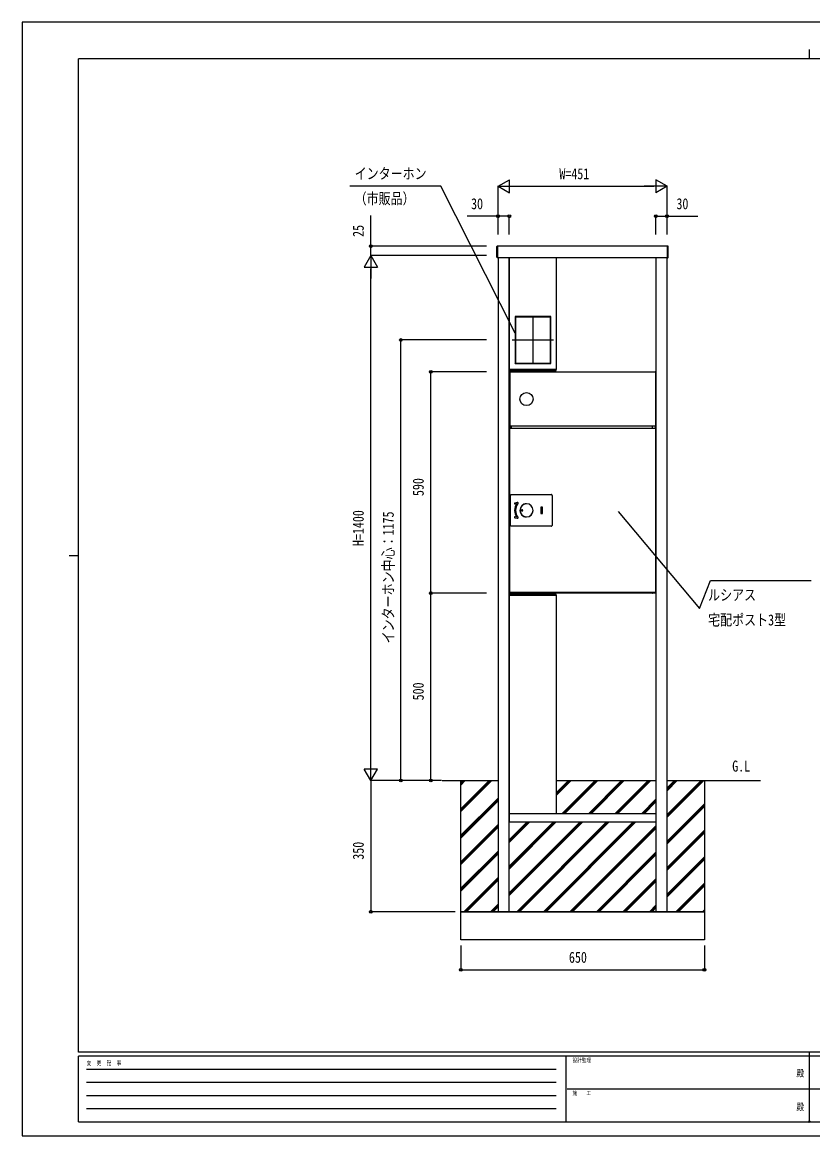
# Model space of a CAD drawing. Units: millimetres, scale not verified. Extents: x -2103 to 2102, y -1485 to 1485.
# Drawn here: x -2103 to 7, y -1485 to 1485 of the extents above; entities that cross this region are included whole.
import ezdxf
from ezdxf.enums import TextEntityAlignment as Align

# ---------------------------------------------------------------- set-up
doc = ezdxf.new("R2010")
doc.units = ezdxf.units.MM
doc.header["$LTSCALE"] = 8
doc.header["$PDMODE"] = 32
doc.header["$PDSIZE"] = 4
for name, color, linetype in [('0-1_USER1', 3, 'Continuous'), ('0-3_YKK_A1', 4, 'Continuous'), ('0-4_YKK_D', 6, 'Continuous'), ('0-5_YKK_ZWAK', 7, 'Continuous')]:
    doc.layers.add(name, color=color, linetype=linetype)
doc.styles.add('ＭＳ ゴシック', font='')
doc.styles.get('ＭＳ ゴシック').set_extended_font_data('MS Gothic')

msp = doc.modelspace()

# ---------------------------------------------------------------- linework, layer by layer
at = {"layer": '0-3_YKK_A1'}
for p, q in [((-836.091, 885.992), (-836.091, 886.937)), ((-836.091, 885.494), (-836.091, 885.992)), ((-836.091, 858.063), (-836.091, 885.494)), ((-834.091, 888), (-835.152, 887.935)), ((-834.091, 888), (-834.091, 887.053)), ((-834.091, 887.053), (-834.091, 885.556)), ((-834.091, 885.556), (-834.091, 857.799)), ((-381.091, 888), (-380.03, 887.935)), ((-381.091, 888), (-381.091, 887.053)), ((-381.091, 887.053), (-381.091, 885.556)), ((-381.091, 885.556), (-381.091, 857.799)), ((-379.091, 885.992), (-379.091, 886.937)), ((-379.091, 885.494), (-379.091, 885.992)), ((-379.091, 858.063), (-379.091, 885.494)), ((-834.091, 857), (-835.152, 857.065)), ((-834.091, 857.799), (-834.091, 857)), ((-802.091, 558.5), (-802.091, 857.5)), ((-678.091, 857.5), (-678.091, 558.5)), ((-382.091, -887.5), (-382.091, 857.5)), ((-381.091, 857.799), (-381.091, 857)), ((-381.091, 857), (-380.03, 857.065)), ((-787.341, 700.11), (-692.841, 700.11)), ((-787.291, 698.91), (-787.291, 575.91)), ((-740.091, 701.41), (-740.091, 573.41)), ((-692.891, 698.91), (-692.891, 575.91)), ((-684.891, 637.41), (-795.291, 637.41)), ((-787.341, 574.71), (-692.841, 574.71)), ((-802.591, 551.7), (-802.591, 552.5)), ((-802.584, 551.7), (-802.591, 551.7)), ((-802.591, 550.9), (-802.591, 551.6)), ((-802.591, 550.9), (-802.591, 539.4)), ((-802.578, 558.288), (-802.509, 557.171)), ((-802.509, 557.171), (-802.507, 557.128)), ((-678.091, 558.5), (-802.091, 558.5)), ((-802.091, 551.4), (-802.005, 551.4)), ((-802.005, 551.5), (-802.005, 408.5)), ((-801.205, 551.5), (-802.005, 551.5)), ((-801.591, 552.4), (-801.791, 552.4)), ((-801.591, 551.6), (-801.791, 551.6)), ((-801.791, 551.5), (-801.791, 551.6)), ((-801.591, 551.6), (-801.591, 551.5)), ((-801.515, 556.189), (-801.517, 556.232)), ((-801.205, 551.7), (-801.205, 552.5)), ((-801.205, 551.7), (-801.205, 551.5)), ((-678.664, 556.232), (-678.666, 556.189)), ((-677.675, 557.128), (-677.672, 557.171)), ((-677.672, 557.171), (-677.604, 558.288)), ((-413.391, 551.7), (-413.391, 552.5)), ((-413.091, 552.5), (-413.391, 552.5)), ((-413.391, 551.7), (-413.391, 551.5)), ((-413.091, 551.7), (-413.391, 551.7)), ((-412.591, 551.5), (-413.391, 551.5)), ((-413.091, 552.5), (-412.591, 552.5)), ((-412.591, 551.7), (-413.091, 551.7)), ((-412.597, 551.7), (-412.591, 551.6)), ((-412.591, 552.5), (-412.591, 551.7)), ((-412.591, 551.6), (-412.591, 551.5)), ((-802.591, 407.5), (-802.591, 408.3)), ((-802.591, 408.3), (-801.791, 408.3)), ((-801.791, 407.5), (-802.591, 407.5)), ((-802.091, 401.7), (-802.591, 401.7)), ((-801.791, 401.5), (-802.591, 401.5)), ((-802.591, 401.5), (-802.591, -35.4)), ((-802.091, 402.5), (-801.791, 402.5)), ((-802.091, 401.7), (-801.791, 401.7)), ((-801.205, 408.5), (-802.005, 408.5)), ((-801.791, 408.5), (-801.791, 402.5)), ((-801.791, 402.5), (-413.391, 402.5)), ((-801.791, 401.7), (-801.791, 402.5)), ((-801.791, 401.7), (-801.791, 401.5)), ((-801.205, 408.3), (-801.205, 408.5)), ((-801.205, 408.3), (-801.205, 407.5)), ((-413.391, 407.5), (-801.205, 407.5)), ((-796.891, 402.5), (-796.891, 407.5)), ((-421.791, 407.5), (-421.791, 402.5)), ((-413.391, 408.3), (-413.391, 408.5)), ((-413.391, 408.3), (-413.391, 407.5)), ((-413.091, 408.3), (-413.391, 408.3)), ((-413.091, 407.5), (-413.391, 407.5)), ((-413.391, 407.5), (-413.391, 402.5)), ((-413.391, 401.7), (-413.391, 402.5)), ((-413.091, 402.5), (-413.391, 402.5)), ((-413.391, 401.7), (-413.391, 401.5)), ((-413.091, 401.7), (-413.391, 401.7)), ((-412.591, 401.5), (-413.391, 401.5)), ((-413.091, 408.3), (-412.591, 408.3)), ((-413.091, 402.5), (-412.591, 402.5)), ((-412.591, 401.7), (-413.091, 401.7)), ((-412.591, 402.5), (-412.591, 401.7)), ((-799.591, 143.092), (-799.591, 223.108)), ((-797.598, 225.1), (-690.583, 225.1)), ((-688.591, 223.108), (-688.591, 143.092)), ((-781.613, 204.298), (-788.405, 202.605)), ((-787.8, 200.179), (-783.831, 201.168)), ((-719.091, 190.85), (-719.091, 175.35)), ((-714.091, 183.1), (-719.091, 183.1)), ((-714.591, 191.35), (-718.591, 191.35)), ((-714.091, 175.35), (-714.091, 190.85)), ((-788.405, 163.595), (-781.613, 161.902)), ((-783.831, 165.032), (-787.8, 166.021)), ((-757.576, 165.607), (-757.091, 165.6)), ((-718.591, 174.85), (-714.591, 174.85)), ((-690.583, 141.1), (-797.598, 141.1)), ((-801.791, -35.4), (-802.591, -35.4)), ((-802.091, -36.4), (-802.591, -36.4)), ((-802.578, -43.288), (-802.509, -42.171)), ((-802.509, -42.171), (-802.507, -42.128)), ((-802.091, -35.6), (-801.791, -35.6)), ((-802.091, -36.4), (-801.791, -36.4)), ((-802.091, -43.5), (-678.091, -43.5)), ((-802.091, -626), (-802.091, -43.5)), ((-801.791, -35.6), (-801.791, -35.4)), ((-801.791, -35.6), (-801.791, -36.4)), ((-413.391, -36.4), (-801.791, -36.4)), ((-801.791, -36.4), (-801.791, -37.5)), ((-801.791, -37.5), (-800.991, -37.5)), ((-801.515, -41.189), (-801.517, -41.232)), ((-800.991, -37.5), (-791.491, -37.5)), ((-790.891, -37.5), (-791.491, -37.5)), ((-790.991, -37), (-790.991, -36.4)), ((-790.891, -36.7), (-790.991, -36.7)), ((-790.891, -36.7), (-790.891, -36.4)), ((-790.891, -37.5), (-790.891, -36.7)), ((-421.791, -37.5), (-790.891, -37.5)), ((-678.664, -41.232), (-678.666, -41.189)), ((-677.675, -42.128), (-677.672, -42.171)), ((-677.672, -42.171), (-677.604, -43.288)), ((-421.791, -36.4), (-421.791, -36.7)), ((-421.791, -36.7), (-421.791, -37.5)), ((-421.691, -36.7), (-421.791, -36.7)), ((-421.191, -37.5), (-421.791, -37.5)), ((-421.691, -37), (-421.691, -36.4)), ((-414.191, -37.5), (-421.191, -37.5)), ((-413.391, -35.6), (-413.391, -35.4)), ((-413.391, -35.6), (-413.391, -36.4)), ((-413.091, -35.6), (-413.391, -35.6)), ((-413.091, -36.4), (-413.391, -36.4)), ((-413.091, -35.6), (-412.591, -35.6)), ((-412.591, -36.4), (-413.091, -36.4)), ((-412.591, -35.6), (-412.591, -36.4)), ((-982.591, -537.5), (-833.091, -537.5)), ((-932.59, -542.253), (-927.837, -537.5)), ((-932.59, -612.963), (-857.127, -537.5)), ((-932.59, -545.878), (-924.212, -537.5)), ((-932.59, -616.588), (-853.502, -537.5)), ((-932.59, -549.503), (-920.587, -537.5)), ((-932.59, -620.213), (-849.877, -537.5)), ((-803.091, -537.5), (-802.091, -537.5)), ((-803.091, -554.175), (-802.091, -553.175)), ((-803.091, -557.8), (-802.091, -556.8)), ((-803.091, -561.425), (-802.091, -560.425)), ((-678.091, -570.596), (-644.995, -537.5)), ((-678.091, -574.221), (-641.37, -537.5)), ((-678.091, -577.846), (-637.745, -537.5)), ((-678.091, -537.5), (-412.091, -537.5)), ((-662.784, -626), (-574.284, -537.5)), ((-659.159, -626), (-570.659, -537.5)), ((-655.534, -626), (-567.034, -537.5)), ((-592.073, -626), (-503.573, -537.5)), ((-588.448, -626), (-499.948, -537.5)), ((-584.823, -626), (-496.323, -537.5)), ((-521.363, -626), (-432.863, -537.5)), ((-517.738, -626), (-429.238, -537.5)), ((-514.113, -626), (-425.613, -537.5)), ((-382.091, -537.5), (-132.591, -537.5)), ((-382.091, -557.439), (-362.152, -537.5)), ((-382.091, -628.149), (-291.441, -537.5)), ((-382.091, -561.064), (-358.527, -537.5)), ((-382.091, -631.774), (-287.816, -537.5)), ((-382.091, -564.689), (-354.902, -537.5)), ((-382.091, -635.399), (-284.191, -537.5)), ((-932.59, -683.674), (-833.091, -584.175)), ((-932.59, -687.299), (-833.091, -587.8)), ((-932.59, -690.924), (-833.091, -591.425)), ((-450.652, -626), (-412.091, -587.439)), ((-447.027, -626), (-412.091, -591.064)), ((-443.402, -626), (-412.091, -594.689)), ((-382.091, -698.86), (-282.59, -599.36)), ((-382.091, -702.485), (-282.59, -602.985)), ((-382.091, -706.11), (-282.59, -606.61)), ((-803.091, -624.885), (-802.091, -623.885)), ((-412.091, -626), (-803.091, -626)), ((-803.091, -626), (-803.091, -649)), ((-412.091, -649), (-803.091, -649)), ((-803.091, -695.596), (-756.495, -649)), ((-803.091, -766.307), (-685.784, -649)), ((-803.091, -837.017), (-615.073, -649)), ((-803.091, -699.221), (-752.87, -649)), ((-803.091, -769.932), (-682.159, -649)), ((-803.091, -840.642), (-611.448, -649)), ((-803.091, -702.846), (-749.245, -649)), ((-803.091, -773.557), (-678.534, -649)), ((-803.091, -844.267), (-607.823, -649)), ((-678.091, -626), (-802.091, -626)), ((-782.863, -887.5), (-544.363, -649)), ((-779.238, -887.5), (-540.738, -649)), ((-775.613, -887.5), (-537.113, -649)), ((-712.152, -887.5), (-473.652, -649)), ((-708.527, -887.5), (-470.027, -649)), ((-704.902, -887.5), (-466.402, -649)), ((-412.091, -626), (-412.091, -649)), ((-932.59, -754.385), (-833.091, -654.885)), ((-932.59, -758.01), (-833.091, -658.51)), ((-932.59, -761.635), (-833.091, -662.135)), ((-641.441, -887.5), (-412.091, -658.149)), ((-637.816, -887.5), (-412.091, -661.774)), ((-634.191, -887.5), (-412.091, -665.399)), ((-382.091, -769.571), (-282.59, -670.07)), ((-382.091, -773.196), (-282.59, -673.695)), ((-382.091, -776.821), (-282.59, -677.32)), ((-932.59, -825.095), (-833.091, -725.596)), ((-932.59, -828.72), (-833.091, -729.221)), ((-932.59, -832.345), (-833.091, -732.846)), ((-570.731, -887.5), (-412.091, -728.86)), ((-567.106, -887.5), (-412.091, -732.485)), ((-563.481, -887.5), (-412.091, -736.11)), ((-382.091, -840.281), (-282.59, -740.781)), ((-382.091, -843.906), (-282.59, -744.406)), ((-382.091, -847.531), (-282.59, -748.031)), ((-924.284, -887.5), (-833.091, -796.307)), ((-920.659, -887.5), (-833.091, -799.932)), ((-500.02, -887.5), (-412.091, -799.571)), ((-917.034, -887.5), (-833.091, -803.557)), ((-496.395, -887.5), (-412.091, -803.196)), ((-492.77, -887.5), (-412.091, -806.821)), ((-358.599, -887.5), (-282.59, -811.492)), ((-354.974, -887.5), (-282.59, -815.117)), ((-351.349, -887.5), (-282.59, -818.742)), ((-853.573, -887.5), (-833.091, -867.017)), ((-849.948, -887.5), (-833.091, -870.642)), ((-846.323, -887.5), (-833.091, -874.267)), ((-429.309, -887.5), (-412.091, -870.281)), ((-425.684, -887.5), (-412.091, -873.906)), ((-422.059, -887.5), (-412.091, -877.531)), ((-287.888, -887.5), (-282.59, -882.202)), ((-284.263, -887.5), (-282.59, -885.827))]:
    msp.add_line(p, q, dxfattribs=at)
for points in [[(-381.091, 857.5), (-381.091, 887.5), (-834.091, 887.5), (-834.091, 857.5)], [(-787.591, 574.41), (-692.591, 574.41), (-692.591, 700.41), (-787.591, 700.41)], [(-932.59, -887.5), (-282.59, -887.5), (-282.59, -962.5), (-932.59, -962.5)]]:
    msp.add_lwpolyline(points, close=True, dxfattribs=at)
for points in [[(-833.091, 857.5), (-833.091, -887.5), (-803.091, -887.5), (-803.091, 857.5)], [(-412.091, 857.5), (-412.091, -887.5), (-382.091, -887.5)], [(-787.593, 698.91), (-786.091, 698.91), (-786.091, 575.91), (-787.593, 575.91)], [(-787.341, 700.413), (-787.341, 698.91), (-692.841, 698.91), (-692.841, 700.413)], [(-692.588, 698.91), (-694.091, 698.91), (-694.091, 575.91), (-692.588, 575.91)], [(-787.341, 574.407), (-787.341, 575.91), (-692.841, 575.91), (-692.841, 574.407)], [(-802.591, 552.5), (-801.591, 552.5), (-801.205, 552.5), (-413.391, 552.5)], [(-802.005, 537.4), (-802.591, 537.4), (-802.591, 539.4)], [(-802.005, 408.5), (-802.591, 408.5), (-802.591, 537.4)], [(-677.803, 558.5), (-678.602, 558.5), (-801.579, 558.5), (-802.378, 558.5)], [(-801.205, 552.4), (-801.591, 552.4), (-801.591, 551.6)], [(-801.517, 556.232), (-786.161, 556.149), (-770.804, 556.09), (-755.447, 556.055), (-740.091, 556.043), (-724.734, 556.055), (-709.377, 556.09), (-694.02, 556.149), (-678.664, 556.232)], [(-412.591, 551.5), (-412.591, 408.5), (-413.391, 408.5)], [(-802.591, 401.7), (-802.591, 402.5), (-802.091, 402.5)], [(-412.591, 401.5), (-412.591, -35.4), (-413.391, -35.4)], [(-412.591, 408.3), (-412.591, 407.5), (-413.091, 407.5)], [(-757.571, 200.564), (-760.914, 200.138), (-762.815, 199.416)], [(-762.917, 166.823), (-760.914, 166.062), (-757.571, 165.636)], [(-802.591, -36.4), (-802.591, -35.6), (-802.091, -35.6)], [(-677.803, -43.5), (-678.602, -43.5), (-801.579, -43.5), (-802.378, -43.5)], [(-801.517, -41.232), (-786.161, -41.149), (-770.804, -41.09), (-755.447, -41.055), (-740.091, -41.043), (-724.734, -41.055), (-709.377, -41.09), (-694.02, -41.149), (-678.664, -41.232)], [(-678.091, -43.5), (-678.091, -537.5), (-678.091, -626)], [(-413.391, -36.4), (-413.391, -37.5), (-414.191, -37.5)], [(-382.091, -537.5), (-282.59, -537.5), (-282.59, -887.5), (-932.59, -887.5), (-932.59, -537.5), (-833.091, -537.5)]]:
    msp.add_lwpolyline(points, dxfattribs=at)
msp.add_circle((-757.091, 480), 17.5, dxfattribs=at)
for centre, radius, start, end in [((-835.091, 886.937), 1, 93.5, 180), ((-380.091, 886.937), 1, 0, 86.5), ((-835.091, 858.063), 1, 180, 266.5), ((-380.091, 858.063), 1, 273.5, 0), ((-801.791, 551.6), 0.8, 90, 180), ((-802.091, 550.9), 0.5, 90, 180), ((-800.591, 539.4), 2, 180, 224.99409), ((-802.378, 558.3), 0.2, 90, 183.5), ((-801.511, 557.232), 1, 183.50011, 269.6482), ((-801.508, 557.189), 1, 183.5, 269.64806), ((-740.091, 10556), 10000, 269.64806, 270), ((-740.091, 10556), 10000, 270, 270.35194), ((-678.673, 557.189), 1, 270.35194, 356.5), ((-678.67, 557.232), 1, 270.3518, 356.49989), ((-677.803, 558.3), 0.2, 356.5, 90), ((-797.601, 223.11), 1.99, 89.92772, 180.07228), ((-690.58, 223.11), 1.99, 359.92772, 90.07228), ((-788.102, 201.392), 1.25, 104, 180), ((-788.102, 201.392), 1.25, 180, 284), ((-757.091, 183.1), 31.75, 146.31167, 180), ((-757.091, 183.1), 31.75, 180, 213.68833), ((-757.091, 183.1), 29.25, 141.02124, 180), ((-757.091, 183.1), 29.25, 180, 218.97876), ((-783.758, 200.877), 0.3, 326.31167, 104), ((-781.189, 202.6), 1.75, 0, 104), ((-781.189, 202.6), 1.75, 321.02124, 0), ((-757.091, 183.1), 17.65, 0, 180), ((-757.091, 183.1), 17.65, 180, 0), ((-757.091, 183.1), 17.5, 90, 255.45427), ((-757.072, 183.1), 17.296, 91.877, 268.123), ((-769.091, 183.1), 1.75, 90, 270), ((-769.091, 183.1), 1.75, 270, 90), ((-757.091, 183.1), 17.5, 270, 90), ((-718.591, 190.85), 0.5, 90, 180), ((-714.591, 190.85), 0.5, 0, 90), ((-788.102, 164.808), 1.25, 76, 180), ((-788.102, 164.808), 1.25, 180, 256), ((-783.758, 165.323), 0.3, 256, 33.68833), ((-781.189, 163.6), 1.75, 256, 0), ((-781.189, 163.6), 1.75, 0, 38.97876), ((-718.591, 175.35), 0.5, 180, 270), ((-714.591, 175.35), 0.5, 270, 0), ((-797.601, 143.09), 1.99, 179.92772, 270.07228), ((-690.58, 143.09), 1.99, 269.92772, 0.07228), ((-802.378, -43.3), 0.2, 176.5, 270), ((-801.511, -42.232), 1, 90.3518, 176.49989), ((-801.508, -42.189), 1, 90.35194, 176.5), ((-740.091, -10041), 10000, 90, 90.35194), ((-791.491, -37), 0.5, 270, 0), ((-740.091, -10041), 10000, 89.64806, 90), ((-678.673, -42.189), 1, 3.5, 89.64806), ((-678.67, -42.232), 1, 3.50011, 89.6482), ((-677.803, -43.3), 0.2, 270, 3.5), ((-421.191, -37), 0.5, 180, 270)]:
    msp.add_arc(centre, radius, start, end, dxfattribs=at)
at = {"layer": '0-4_YKK_D'}
for p, q in [((-833.091, 1047.5), (-802.78, 1065)), ((-833.091, 918.5), (-833.091, 1048.5)), ((-833.091, 1047.5), (-802.78, 1030)), ((-833.091, 1047.5), (-772.469, 1047.5)), ((-802.78, 1030), (-802.78, 1065)), ((-798.091, 1047.5), (-417.09, 1047.5)), ((-382.09, 1047.5), (-442.711, 1047.5)), ((-382.09, 1047.5), (-412.401, 1065)), ((-412.401, 1065), (-412.401, 1030)), ((-382.09, 1047.5), (-412.401, 1030)), ((-382.09, 918.5), (-382.09, 1048.5)), ((-833.091, 918.5), (-833.091, 968.5)), ((-803.091, 918.5), (-803.091, 968.5)), ((-412.091, 918.5), (-412.091, 968.5)), ((-382.09, 918.5), (-382.09, 968.5)), ((-1172.59, 862.5), (-1190.09, 832.189)), ((-864.091, 887.5), (-1173.59, 887.5)), ((-864.091, 862.5), (-1173.59, 862.5)), ((-864.091, 862.5), (-1173.59, 862.5)), ((-1172.59, 862.5), (-1155.09, 832.189)), ((-1172.59, 862.5), (-1172.59, 801.878)), ((-1190.09, 832.189), (-1155.09, 832.189)), ((-1172.59, -502.5), (-1172.59, 827.5)), ((-864.091, 637.5), (-1093.59, 637.5)), ((-1092.59, -537.5), (-1092.59, 637.5)), ((-864.091, 552.5), (-1013.59, 552.5)), ((-1012.59, -37.5), (-1012.59, 552.5)), ((-864.091, -37.5), (-1013.59, -37.5)), ((-864.091, -37.5), (-1013.59, -37.5)), ((-1012.59, -537.5), (-1012.59, -37.5)), ((-1172.59, -537.5), (-1172.59, -476.878)), ((-1172.59, -537.5), (-1190.09, -507.189)), ((-1155.09, -507.189), (-1190.09, -507.189)), ((-1172.59, -537.5), (-1155.09, -507.189)), ((-983.591, -537.5), (-1173.59, -537.5)), ((-983.591, -537.5), (-1173.59, -537.5)), ((-1172.59, -537.5), (-1172.59, -887.5)), ((-983.591, -537.5), (-1093.59, -537.5)), ((-983.591, -537.5), (-1013.59, -537.5)), ((-947.59, -887.5), (-1173.59, -887.5)), ((-932.59, -977.5), (-932.59, -1043.5)), ((-282.59, -977.5), (-282.59, -1043.5)), ((-932.59, -1042.5), (-282.59, -1042.5))]:
    msp.add_line(p, q, dxfattribs=at)
for points in [[(-787.591, 655.977), (-985.328, 1047.5), (-1228.195, 1047.5)], [(-1172.59, 862.5), (-1172.59, 887.5), (-1172.59, 969.433)], [(-803.091, 967.5), (-833.091, 967.5), (-915.024, 967.5)], [(-412.091, 967.5), (-382.09, 967.5), (-300.156, 967.5)], [(-512.771, 180.33), (-295.579, -78.509), (-266.324, -4.311), (2.142, -4.311)]]:
    msp.add_lwpolyline(points, dxfattribs=at)
for centre in [(-833.091, 967.5), (-803.091, 967.5), (-412.091, 967.5), (-382.09, 967.5), (-1172.59, 887.5), (-1092.59, 637.5), (-1012.59, 552.5), (-1012.59, -37.5), (-1012.59, -37.5), (-1092.59, -537.5), (-1012.59, -537.5), (-1172.59, -887.5), (-932.59, -1042.5), (-282.59, -1042.5)]:
    msp.add_circle(centre, 3.75, dxfattribs=at)
at = {"layer": '0-5_YKK_ZWAK'}
for p, q in [((-2.59, 1412.5), (-2.59, 1387.5)), ((1947.41, 1387.5), (-1952.59, 1387.5)), ((-1952.59, -1262.5), (-1952.59, 1387.5)), ((-1977.59, 62.5), (-1952.59, 62.5)), ((1947.41, -1262.5), (-1952.59, -1262.5)), ((-652.59, -1272.5), (-1952.59, -1272.5)), ((-1952.59, -1447.5), (-1952.59, -1272.5)), ((-652.59, -1272.5), (-652.59, -1447.5)), ((-2.59, -1272.5), (-652.59, -1272.5)), ((-2.59, -1262.5), (-2.59, -1447.5)), ((647.41, -1272.5), (-2.59, -1272.5)), ((-1931.34, -1307.5), (-677.59, -1307.5)), ((-1931.34, -1342.5), (-677.59, -1342.5)), ((-648.84, -1360), (-2.59, -1360)), ((-2.59, -1360), (647.41, -1360)), ((-1931.34, -1377.5), (-677.59, -1377.5)), ((-1931.34, -1412.5), (-677.59, -1412.5)), ((-1952.59, -1447.5), (-652.59, -1447.5)), ((-652.59, -1447.5), (-2.59, -1447.5)), ((-2.59, -1447.5), (647.41, -1447.5))]:
    msp.add_line(p, q, dxfattribs=at)
msp.add_lwpolyline([(-2102.6, -1485), (2102.4, -1485), (2102.4, 1485), (-2102.6, 1485)], close=True, dxfattribs=at)
msp.add_point((-2.59, -1447.5), dxfattribs=at)

# ---------------------------------------------------------------- texts
at = {"layer": '0-1_USER1', "style": 'ＭＳ ゴシック', "width": 0.8}
msp.add_text('G.L', height=29.33, dxfattribs=at).set_placement((-208.267, -522.5), align=Align.BOTTOM_LEFT)
at = {"layer": '0-4_YKK_D', "style": 'ＭＳ ゴシック', "width": 0.8}
for s, p in [('インターホン', (-1215.695, 1057.991)), ('W=451', (-669.457, 1057.5)), ('（市販品）', (-1215.695, 991.324)), ('30', (-905.024, 977.5)), ('30', (-357.09, 977.5)), ('ルシアス', (-272.522, -65.978)), ('宅配ポスト3型', (-272.522, -132.645)), ('650', (-643.857, -1032.5))]:
    msp.add_text(s, height=29.33, dxfattribs=at).set_placement(p, align=Align.BOTTOM_LEFT)
for s, p in [('25', (-1182.59, 912.5)), ('590', (-1022.59, 221.233)), ('H=1400', (-1182.59, 87.833)), ('インターホン中心：1175', (-1102.59, -171.867)), ('500', (-1022.59, -323.767)), ('350', (-1182.59, -748.767))]:
    msp.add_text(s, height=29.33, rotation=90, dxfattribs=at).set_placement(p, align=Align.BOTTOM_LEFT)
at = {"layer": '0-5_YKK_ZWAK', "style": 'ＭＳ ゴシック', "width": 0.8}
for s, height, p in [('設計監理', 11, (-634.257, -1292.5)), ('変  更  記  事', 11, (-1930.755, -1300)), ('殿', 18.33, (-36.933, -1332.917)), ('施\u3000\u3000工', 11, (-634.257, -1380)), ('殿', 18.33, (-36.933, -1422.917))]:
    msp.add_text(s, height=height, dxfattribs=at).set_placement(p, align=Align.BOTTOM_LEFT)

doc.saveas('drawing.dxf')
